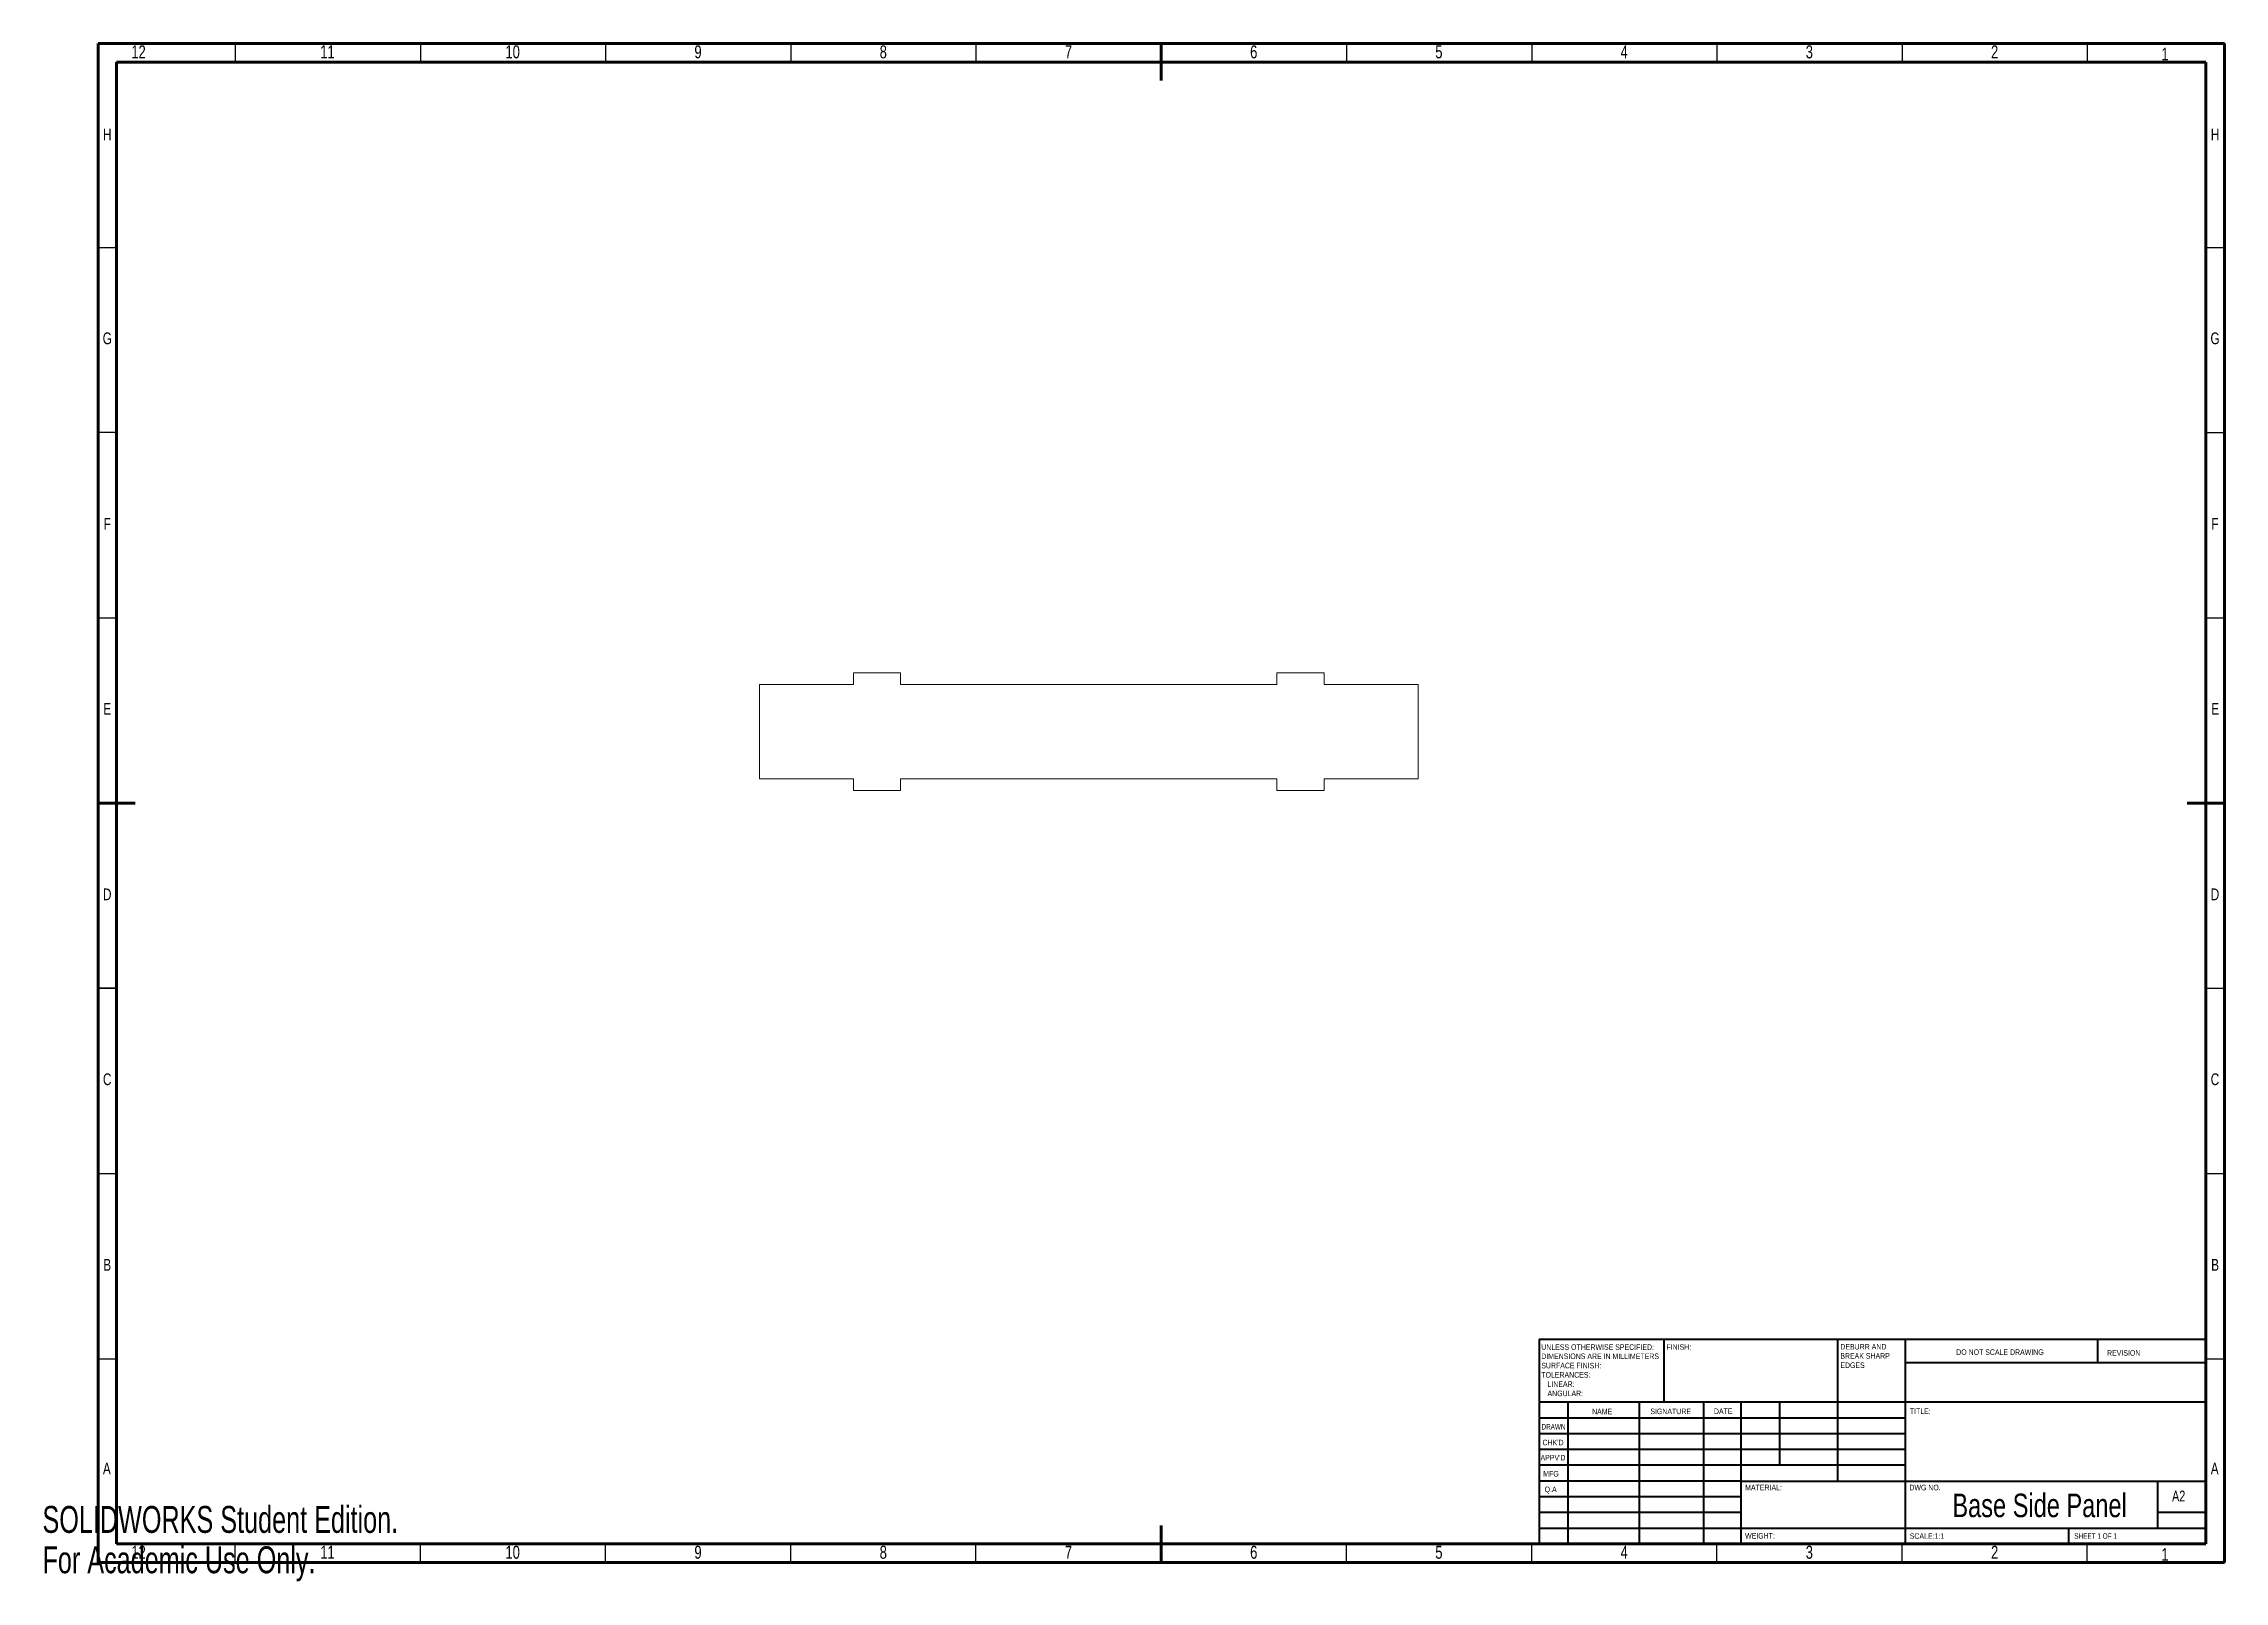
# Model space of a CAD drawing. Header units: inches. Extents: x 0 to 23.2, y 0 to 16.3.
import ezdxf

# ---------------------------------------------------------------- set-up
doc = ezdxf.new("R2010")
doc.units = ezdxf.units.IN
doc.header["$MEASUREMENT"] = 0
doc.styles.add('SLDTEXTSTYLE0', font='TXT', dxfattribs={"width": 0.75})
doc.styles.add('SLDTEXTSTYLE1', font='TXT', dxfattribs={"width": 0.686449})
doc.styles.add('SLDTEXTSTYLE2', font='TXT', dxfattribs={"width": 0.6875})
doc.styles.add('SLDTEXTSTYLE3', font='TXT', dxfattribs={"width": 0.7})

# ---------------------------------------------------------------- blocks, each defined once
blk = doc.blocks.new('SW_NOTE_0')
at = {"color": 0, "linetype": 'Continuous', "lineweight": 0, "attachment_point": 1, "style": 'SLDTEXTSTYLE0'}
for s, insert, char_height in [('UNLESS OTHERWISE SPECIFIED:', (0, 0.076), 0.05906), ('TOLERANCES:', (0, -0.219), 0.05906), ('SURFACE FINISH:', (0, -0.121), 0.05906), ('DIMENSIONS ARE IN MILLIMETERS', (0, -0.022), 0.05906), ('ANGULAR:', (0.066, -0.416), 0.0591), ('LINEAR:', (0.066, -0.318), 0.0591)]:
    blk.add_mtext(s, dxfattribs=dict(at, insert=insert, char_height=char_height))
blk = doc.blocks.new('SW_NOTE_1')
at = {"color": 0, "linetype": 'Continuous', "lineweight": 0, "attachment_point": 1, "style": 'SLDTEXTSTYLE0'}
for s, insert, char_height in [('DEBURR AND', (0, 0.076), 0.0591), ('BREAK SHARP', (0, -0.022), 0.05906), ('EDGES', (0, -0.121), 0.0591)]:
    blk.add_mtext(s, dxfattribs=dict(at, insert=insert, char_height=char_height))

msp = doc.modelspace()

# ---------------------------------------------------------------- linework, layer by layer
at = {"color": 7, "linetype": 'Continuous', "lineweight": 60}
for p, q in [((0.591, 16.339), (23.189, 16.339)), ((0.591, 0.197), (0.591, 16.339)), ((11.89, 16.339), (11.89, 15.945)), ((23.189, 16.339), (23.189, 0.197)), ((0.787, 16.142), (22.992, 16.142)), ((0.787, 0.394), (0.787, 16.142)), ((22.992, 16.142), (22.992, 0.394)), ((0.591, 8.268), (0.984, 8.268)), ((23.189, 8.268), (22.795, 8.268)), ((22.992, 2.569), (22.992, 0.394)), ((11.89, 0.197), (11.89, 0.591)), ((22.992, 0.394), (0.787, 0.394)), ((15.622, 0.394), (22.992, 0.394)), ((23.189, 0.197), (0.591, 0.197))]:
    msp.add_line(p, q, dxfattribs=at)
at = {"color": 7, "linetype": 'Continuous', "lineweight": 30}
for p, q in [((2.047, 16.339), (2.047, 16.142)), ((4.016, 16.339), (4.016, 16.142)), ((5.984, 16.339), (5.984, 16.142)), ((7.953, 16.339), (7.953, 16.142)), ((9.921, 16.339), (9.921, 16.142)), ((13.858, 16.339), (13.858, 16.142)), ((15.827, 16.339), (15.827, 16.142)), ((17.795, 16.339), (17.795, 16.142)), ((19.764, 16.339), (19.764, 16.142)), ((21.732, 16.339), (21.732, 16.142)), ((0.591, 14.173), (0.787, 14.173)), ((22.992, 14.173), (23.189, 14.173)), ((0.787, 12.205), (0.591, 12.205)), ((22.992, 12.205), (23.189, 12.205)), ((22.992, 12.205), (23.189, 12.205)), ((0.591, 10.236), (0.787, 10.236)), ((22.992, 10.236), (23.189, 10.236)), ((0.591, 6.299), (0.787, 6.299)), ((0.787, 6.299), (0.591, 6.299)), ((22.992, 6.299), (23.189, 6.299)), ((22.992, 6.299), (23.189, 6.299)), ((0.591, 4.331), (0.787, 4.331)), ((22.992, 4.331), (23.189, 4.331)), ((0.591, 2.362), (0.787, 2.362)), ((22.992, 2.362), (23.189, 2.362)), ((2.047, 0.197), (2.047, 0.394)), ((4.016, 0.197), (4.016, 0.394)), ((5.984, 0.197), (5.984, 0.394)), ((7.953, 0.197), (7.953, 0.394)), ((9.921, 0.197), (9.921, 0.394)), ((13.858, 0.197), (13.858, 0.394)), ((15.827, 0.197), (15.827, 0.394)), ((17.795, 0.197), (17.795, 0.394)), ((19.764, 0.197), (19.764, 0.394)), ((21.732, 0.197), (21.732, 0.394))]:
    msp.add_line(p, q, dxfattribs=at)
at = {"color": 7, "linetype": 'Continuous', "lineweight": 15}
for p, q in [((7.62, 9.527), (7.62, 8.527)), ((8.62, 9.527), (7.62, 9.527)), ((8.62, 9.652), (8.62, 9.527)), ((8.62, 9.652), (9.12, 9.652)), ((9.12, 9.652), (9.12, 9.527)), ((13.12, 9.527), (9.12, 9.527)), ((13.12, 9.652), (13.12, 9.527)), ((13.12, 9.652), (13.62, 9.652)), ((13.62, 9.652), (13.62, 9.527)), ((14.62, 9.527), (13.62, 9.527)), ((14.62, 8.527), (14.62, 9.527)), ((7.62, 8.527), (8.62, 8.527)), ((8.62, 8.402), (8.62, 8.527)), ((9.12, 8.402), (8.62, 8.402)), ((9.12, 8.402), (9.12, 8.527)), ((9.12, 8.527), (13.12, 8.527)), ((13.12, 8.402), (13.12, 8.527)), ((13.62, 8.402), (13.12, 8.402)), ((13.62, 8.527), (14.62, 8.527)), ((13.62, 8.402), (13.62, 8.527))]:
    msp.add_line(p, q, dxfattribs=at)
at = {"color": 7, "linetype": 'Continuous', "lineweight": 40}
for p, q in [((15.906, 2.569), (22.992, 2.569)), ((15.906, 2.569), (15.906, 0.394)), ((17.236, 1.9), (17.236, 2.569)), ((19.079, 2.569), (19.079, 1.063)), ((19.795, 2.569), (19.795, 0.394)), ((21.843, 2.318), (21.843, 2.569)), ((22.992, 2.318), (19.795, 2.318)), ((22.992, 1.9), (15.906, 1.9)), ((16.213, 1.9), (16.213, 0.394)), ((16.968, 1.9), (16.968, 0.394)), ((17.654, 1.9), (17.654, 0.394)), ((18.055, 0.394), (18.055, 1.9)), ((18.465, 1.23), (18.465, 1.9)), ((19.795, 1.732), (15.906, 1.732)), ((19.795, 1.565), (15.906, 1.565)), ((19.795, 1.398), (15.906, 1.398)), ((19.795, 1.23), (15.906, 1.23)), ((18.055, 1.063), (15.906, 1.063)), ((18.055, 1.063), (22.992, 1.063)), ((22.48, 0.561), (22.48, 1.063)), ((18.055, 0.896), (15.906, 0.896)), ((18.055, 0.728), (15.906, 0.728)), ((22.992, 0.728), (22.48, 0.728)), ((15.906, 0.561), (22.992, 0.561)), ((21.535, 0.394), (21.535, 0.561))]:
    msp.add_line(p, q, dxfattribs=at)

# ---------------------------------------------------------------- block references
at = {"color": 7, "linetype": 'Continuous', "lineweight": 0}
for name, p in [('SW_NOTE_0', (15.929, 2.44)), ('SW_NOTE_1', (19.107, 2.444))]:
    msp.add_blockref(name, p, dxfattribs=at)

# ---------------------------------------------------------------- texts
for s, insert, char_height, attachment_point, style in [('12', (1.021, 16.32), 0.1378, 2, 'SLDTEXTSTYLE0'), ('11', (3.029, 16.32), 0.1378, 2, 'SLDTEXTSTYLE0'), ('10', (4.997, 16.32), 0.1378, 2, 'SLDTEXTSTYLE0'), ('9', (6.967, 16.32), 0.138, 2, 'SLDTEXTSTYLE0'), ('8', (8.936, 16.32), 0.138, 2, 'SLDTEXTSTYLE0'), ('7', (10.904, 16.32), 0.138, 2, 'SLDTEXTSTYLE0'), ('6', (12.873, 16.32), 0.138, 2, 'SLDTEXTSTYLE0'), ('5', (14.841, 16.32), 0.138, 2, 'SLDTEXTSTYLE0'), ('4', (16.81, 16.32), 0.138, 2, 'SLDTEXTSTYLE0'), ('3', (18.778, 16.32), 0.138, 2, 'SLDTEXTSTYLE0'), ('2', (20.747, 16.32), 0.138, 2, 'SLDTEXTSTYLE0'), ('1', (22.558, 16.295), 0.135, 2, 'SLDTEXTSTYLE0'), ('H', (0.689, 15.435), 0.125, 2, 'SLDTEXTSTYLE0'), ('H', (23.09, 15.435), 0.125, 2, 'SLDTEXTSTYLE0'), ('G', (0.689, 13.269), 0.125, 2, 'SLDTEXTSTYLE0'), ('G', (23.09, 13.269), 0.125, 2, 'SLDTEXTSTYLE0'), ('F', (0.688, 11.297), 0.125, 2, 'SLDTEXTSTYLE0'), ('F', (23.089, 11.297), 0.125, 2, 'SLDTEXTSTYLE0'), ('E', (0.689, 9.332), 0.125, 2, 'SLDTEXTSTYLE0'), ('E', (23.091, 9.332), 0.125, 2, 'SLDTEXTSTYLE0'), ('D', (0.688, 7.36), 0.125, 2, 'SLDTEXTSTYLE0'), ('D', (23.089, 7.36), 0.125, 2, 'SLDTEXTSTYLE0'), ('C', (0.688, 5.395), 0.125, 2, 'SLDTEXTSTYLE0'), ('C', (23.089, 5.395), 0.125, 2, 'SLDTEXTSTYLE0'), ('B', (0.688, 3.423), 0.125, 2, 'SLDTEXTSTYLE0'), ('B', (23.09, 3.423), 0.125, 2, 'SLDTEXTSTYLE0'), ('FINISH:', (17.259, 2.517), 0.0591, 1, 'SLDTEXTSTYLE0'), ('DO NOT SCALE DRAWING', (20.339, 2.462), 0.05906, 1, 'SLDTEXTSTYLE0'), ('REVISION', (21.942, 2.454), 0.0591, 1, 'SLDTEXTSTYLE0'), ('DRAWN', (15.931, 1.669), 0.0591, 1, 'SLDTEXTSTYLE1'), ('NAME', (16.469, 1.831), 0.0591, 1, 'SLDTEXTSTYLE0'), ('SIGNATURE', (17.088, 1.833), 0.0591, 1, 'SLDTEXTSTYLE0'), ('DATE', (17.764, 1.834), 0.0591, 1, 'SLDTEXTSTYLE0'), ('TITLE:', (19.846, 1.834), 0.0591, 1, 'SLDTEXTSTYLE0'), ("CHK'D", (15.942, 1.502), 0.0591, 1, 'SLDTEXTSTYLE0'), ('A', (0.684, 1.258), 0.125, 2, 'SLDTEXTSTYLE0'), ("APPV'D", (15.921, 1.341), 0.0591, 1, 'SLDTEXTSTYLE0'), ('MFG', (15.95, 1.17), 0.0591, 1, 'SLDTEXTSTYLE0'), ('A', (23.086, 1.258), 0.125, 2, 'SLDTEXTSTYLE0'), ('Q.A', (15.965, 1.004), 0.0591, 1, 'SLDTEXTSTYLE0'), ('MATERIAL:', (18.096, 1.023), 0.0591, 1, 'SLDTEXTSTYLE0'), ('DWG NO.', (19.841, 1.023), 0.0591, 1, 'SLDTEXTSTYLE0'), ('Base Side Panel', (21.225, 0.929), 0.25, 2, 'SLDTEXTSTYLE0'), ('A2', (22.633, 0.961), 0.1146, 1, 'SLDTEXTSTYLE0'), ('WEIGHT:', (18.095, 0.51), 0.059, 1, 'SLDTEXTSTYLE0'), ('SCALE:1:1', (19.845, 0.508), 0.0591, 1, 'SLDTEXTSTYLE0'), ('SHEET 1 OF 1', (21.594, 0.508), 0.05906, 1, 'SLDTEXTSTYLE2'), ('12', (1.021, 0.375), 0.1378, 2, 'SLDTEXTSTYLE0'), ('11', (3.029, 0.375), 0.1378, 2, 'SLDTEXTSTYLE0'), ('10', (4.997, 0.375), 0.1378, 2, 'SLDTEXTSTYLE0'), ('9', (6.967, 0.375), 0.138, 2, 'SLDTEXTSTYLE0'), ('8', (8.936, 0.375), 0.138, 2, 'SLDTEXTSTYLE0'), ('7', (10.904, 0.375), 0.138, 2, 'SLDTEXTSTYLE0'), ('6', (12.873, 0.375), 0.138, 2, 'SLDTEXTSTYLE0'), ('5', (14.841, 0.375), 0.138, 2, 'SLDTEXTSTYLE0'), ('4', (16.81, 0.375), 0.138, 2, 'SLDTEXTSTYLE0'), ('3', (18.778, 0.375), 0.138, 2, 'SLDTEXTSTYLE0'), ('2', (20.747, 0.375), 0.138, 2, 'SLDTEXTSTYLE0'), ('1', (22.558, 0.35), 0.135, 2, 'SLDTEXTSTYLE0')]:
    msp.add_mtext(s, dxfattribs=dict(at, insert=insert, char_height=char_height, attachment_point=attachment_point, style=style))
at = {"color": 7, "linetype": 'Continuous', "char_height": 0.28606, "attachment_point": 1, "style": 'SLDTEXTSTYLE3'}
for s, insert in [('SOLIDWORKS Student Edition.', (0, 0.798)), ('For Academic Use Only.', (0, 0.369))]:
    msp.add_mtext(s, dxfattribs=dict(at, insert=insert))

doc.saveas('drawing.dxf')
